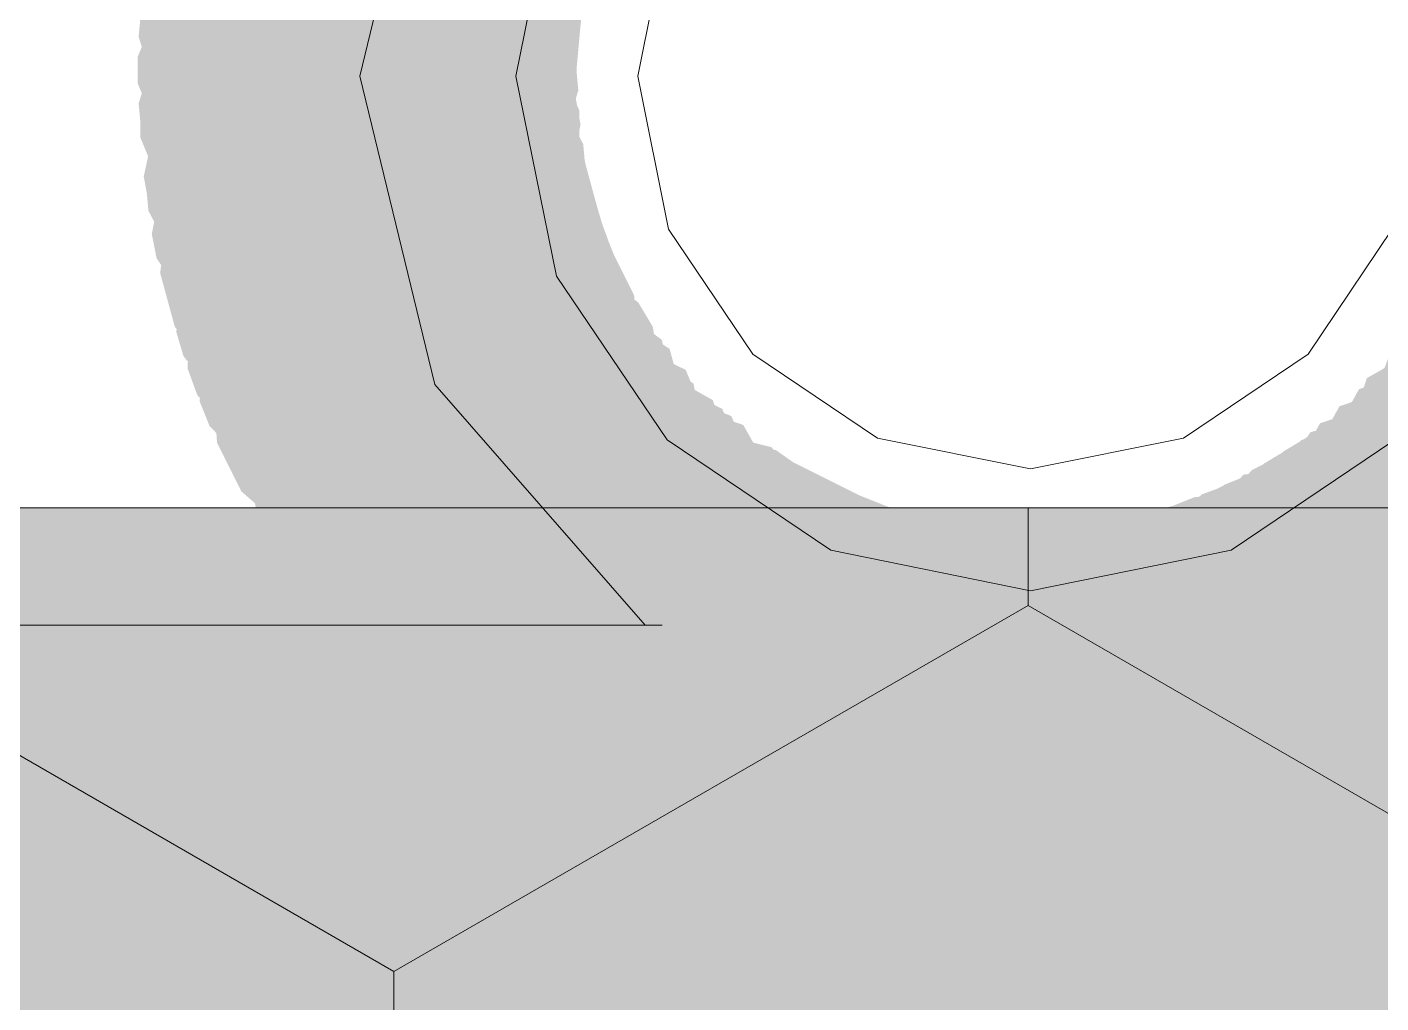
# Model space of a CAD drawing. Header units: millimetres. Extents: x -546 to 1681, y -650 to 1730.
# Drawn here: x 552.889 to 553.445, y 442.259 to 442.659 of the extents above; entities that cross this region are included whole.
import ezdxf

# ---------------------------------------------------------------- set-up
doc = ezdxf.new("R2010")
doc.units = ezdxf.units.MM

msp = doc.modelspace()

# ---------------------------------------------------------------- hatches: boundary and pattern name
at = {"true_color": 0x646464}
h = msp.add_hatch(color=251, dxfattribs=at)
h.dxf.hatch_style = 2
h.paths.add_polyline_path([(552.95828, 442.76687), (552.95922, 442.69804), (553.00842, 442.64988), (553.07726, 442.65082), (553.12541, 442.70002), (553.12941, 442.71002), (553.12847, 442.77886), (553.07927, 442.82701), (553.01044, 442.82607), (552.96228, 442.77687)])
h = msp.add_hatch(color=251, dxfattribs=at)
h.dxf.hatch_style = 2
h.paths.add_polyline_path([(552.95326, 442.7532), (552.95639, 442.68443), (553.00709, 442.63787), (553.07586, 442.64099), (553.12243, 442.69169), (553.12643, 442.70269), (553.1233, 442.77146), (553.0726, 442.81803), (553.00383, 442.81491), (552.95726, 442.7642)])
h = msp.add_hatch(color=251, dxfattribs=at)
h.dxf.hatch_style = 2
h.paths.add_polyline_path([(552.94864, 442.73831), (552.9557, 442.66983), (553.00898, 442.62624), (553.07746, 442.6333), (553.12105, 442.68659), (553.12405, 442.69659), (553.11699, 442.76506), (553.06371, 442.80865), (552.99523, 442.80159), (552.95164, 442.74831)])
h = msp.add_hatch(color=251, dxfattribs=at)
h.dxf.hatch_style = 2
h.paths.add_polyline_path([(552.94502, 442.72513), (552.9538, 442.65685), (553.00816, 442.61462), (553.07644, 442.6234), (553.11867, 442.67777), (553.12167, 442.68877), (553.11289, 442.75705), (553.05853, 442.79928), (552.99025, 442.79049), (552.94802, 442.73613)])
h = msp.add_hatch(color=251, dxfattribs=at)
h.dxf.hatch_style = 2
h.paths.add_polyline_path([(552.9413, 442.70655), (552.95594, 442.63928), (553.01374, 442.6019), (553.08101, 442.61654), (553.11839, 442.67435), (553.12039, 442.68535), (553.10575, 442.75261), (553.04795, 442.78999), (552.98068, 442.77535), (552.9433, 442.71755)])
h = msp.add_hatch(color=251, dxfattribs=at)
h.dxf.hatch_style = 2
h.paths.add_polyline_path([(552.9393, 442.69555), (552.95394, 442.62828), (553.01175, 442.5909), (553.07901, 442.60554), (553.11639, 442.66335), (553.11839, 442.67435), (553.10375, 442.74161), (553.04594, 442.779), (552.97868, 442.76436), (552.9413, 442.70655)])
h = msp.add_hatch(color=251, dxfattribs=at)
h.dxf.hatch_style = 2
h.paths.add_polyline_path([(552.93721, 442.6766), (552.95779, 442.6109), (553.0187, 442.57882), (553.08439, 442.59939), (553.11648, 442.6603), (553.11748, 442.6713), (553.0969, 442.73699), (553.03599, 442.76908), (552.9703, 442.7485), (552.93821, 442.68759)])
h = msp.add_hatch(color=251, dxfattribs=at)
h.dxf.hatch_style = 2
h.paths.add_polyline_path([(552.93621, 442.66559), (552.95679, 442.5999), (553.0177, 442.56782), (553.08339, 442.58839), (553.11547, 442.6493), (553.11648, 442.6603), (553.0959, 442.72599), (553.03499, 442.75808), (552.9693, 442.7375), (552.93721, 442.6766)])
h = msp.add_hatch(color=251, dxfattribs=at)
h.dxf.hatch_style = 2
h.paths.add_polyline_path([(552.93521, 442.65459), (552.95579, 442.5889), (553.0167, 442.55682), (553.08239, 442.57739), (553.11447, 442.6383), (553.11547, 442.6493), (553.0949, 442.71499), (553.03399, 442.74708), (552.9683, 442.7265), (552.93621, 442.66559)])
h = msp.add_hatch(color=251, dxfattribs=at)
h.dxf.hatch_style = 2
h.paths.add_polyline_path([(552.93484, 442.63545), (552.96128, 442.57188), (553.02485, 442.54545), (553.08841, 442.57188), (553.11484, 442.63545), (553.11484, 442.64645), (553.08841, 442.71001), (553.02485, 442.73645), (552.96128, 442.71001), (552.93484, 442.64645)])
h = msp.add_hatch(color=251, dxfattribs=at)
h.dxf.hatch_style = 2
h.paths.add_polyline_path([(552.93621, 442.6163), (552.9683, 442.55539), (553.03399, 442.53482), (553.0949, 442.5669), (553.11547, 442.63259), (553.11447, 442.6436), (553.08239, 442.7045), (553.0167, 442.72508), (552.95579, 442.69299), (552.93521, 442.6273)])
h = msp.add_hatch(color=251, dxfattribs=at)
h.dxf.hatch_style = 2
h.paths.add_polyline_path([(552.93584, 442.61345), (552.96228, 442.54988), (553.02585, 442.52345), (553.08941, 442.54988), (553.11585, 442.61345), (553.11585, 442.62445), (553.08941, 442.68801), (553.02585, 442.71445), (552.96228, 442.68801), (552.93584, 442.62445)])
h = msp.add_hatch(color=251, dxfattribs=at)
h.dxf.hatch_style = 2
h.paths.add_polyline_path([(552.9393, 442.58635), (552.97668, 442.52854), (553.04395, 442.5139), (553.10175, 442.55128), (553.11639, 442.61855), (553.11439, 442.62955), (553.07701, 442.68736), (553.00974, 442.702), (552.95194, 442.66461), (552.9373, 442.59735)])
h = msp.add_hatch(color=251, dxfattribs=at)
h.dxf.hatch_style = 2
h.paths.add_polyline_path([(552.93921, 442.5833), (552.9713, 442.52239), (553.03699, 442.50182), (553.0979, 442.5339), (553.11847, 442.5996), (553.11748, 442.61059), (553.08539, 442.6715), (553.0197, 442.69208), (552.95879, 442.65999), (552.93821, 442.5943)])
h = msp.add_hatch(color=251, dxfattribs=at)
h.dxf.hatch_style = 2
h.paths.add_polyline_path([(552.94259, 442.5638), (552.98098, 442.50665), (553.0485, 442.49319), (553.10564, 442.53158), (553.1191, 442.5991), (553.1171, 442.6091), (553.07871, 442.66624), (553.01119, 442.6797), (552.95405, 442.64131), (552.94059, 442.5738)])
h = msp.add_hatch(color=251, dxfattribs=at)
h.dxf.hatch_style = 2
h.paths.add_polyline_path([(552.94702, 442.54677), (552.98925, 442.4924), (553.05753, 442.48362), (553.11189, 442.52585), (553.12067, 442.59413), (553.11767, 442.60513), (553.07544, 442.65949), (553.00716, 442.66828), (552.9528, 442.62604), (552.94402, 442.55777)])
h = msp.add_hatch(color=251, dxfattribs=at)
h.dxf.hatch_style = 2
h.paths.add_polyline_path([(552.95002, 442.53577), (552.99225, 442.4814), (553.06053, 442.47262), (553.11489, 442.51485), (553.12367, 442.58313), (553.12067, 442.59413), (553.07844, 442.64849), (553.01016, 442.65728), (552.9558, 442.61505), (552.94702, 442.54677)])
h = msp.add_hatch(color=251, dxfattribs=at)
h.dxf.hatch_style = 2
h.paths.add_polyline_path([(552.95364, 442.52359), (552.99723, 442.4703), (553.06571, 442.46324), (553.11899, 442.50683), (553.12605, 442.57531), (553.12305, 442.58531), (553.07946, 442.63859), (553.01098, 442.64565), (552.9577, 442.60206), (552.95064, 442.53359)])
h = msp.add_hatch(color=251, dxfattribs=at)
h.dxf.hatch_style = 2
h.paths.add_polyline_path([(552.95926, 442.50769), (553.00583, 442.45699), (553.0746, 442.45387), (553.1253, 442.50043), (553.12843, 442.5692), (553.12443, 442.5802), (553.07786, 442.6309), (553.00909, 442.63403), (552.95839, 442.58746), (552.95526, 442.51869)])
h = msp.add_hatch(color=251, dxfattribs=at)
h.dxf.hatch_style = 2
h.paths.add_polyline_path([(552.96428, 442.49502), (553.01243, 442.44582), (553.08127, 442.44488), (553.13047, 442.49304), (553.13141, 442.56187), (553.12741, 442.57187), (553.07925, 442.62107), (553.01042, 442.62201), (552.96122, 442.57386), (552.96028, 442.50502)])
h = msp.add_hatch(color=251, dxfattribs=at)
h.dxf.hatch_style = 2
h.paths.add_polyline_path([(552.97235, 442.4782), (553.02442, 442.43317), (553.09309, 442.43795), (553.13812, 442.49002), (553.13334, 442.5587), (553.12834, 442.5687), (553.07627, 442.61372), (553.0076, 442.60895), (552.96257, 442.55687), (552.96735, 442.4882)])
h = msp.add_hatch(color=251, dxfattribs=at)
h.dxf.hatch_style = 2
h.paths.add_polyline_path([(552.97735, 442.4682), (553.02942, 442.42317), (553.09809, 442.42795), (553.14312, 442.48002), (553.13834, 442.5487), (553.13334, 442.5587), (553.08127, 442.60372), (553.0126, 442.59895), (552.96757, 442.54687), (552.97235, 442.4782)])
h = msp.add_hatch(color=251, dxfattribs=at)
h.dxf.hatch_style = 2
h.paths.add_polyline_path([(552.98417, 442.45574), (553.03815, 442.41301), (553.10655, 442.42077), (553.14928, 442.47475), (553.14152, 442.54316), (553.08254, 442.59488), (553.01414, 442.58712), (552.97141, 442.53314)])
h = msp.add_hatch(color=251, dxfattribs=at)
h.dxf.hatch_style = 2
h.paths.add_polyline_path([(552.99167, 442.44314), (553.04704, 442.40224), (553.11515, 442.41227), (553.15605, 442.46765), (553.14602, 442.53575), (553.14002, 442.54575), (553.08465, 442.58665), (553.01654, 442.57662), (552.97564, 442.52125), (552.98567, 442.45314)])
h = msp.add_hatch(color=251, dxfattribs=at)
h.dxf.hatch_style = 2
h.paths.add_polyline_path([(553.61073, 442.44452), (553.62399, 442.51208), (553.58577, 442.56933), (553.51822, 442.58259), (553.46096, 442.54437), (553.4417, 442.46782), (553.47992, 442.41056), (553.54747, 442.3973)])
h = msp.add_hatch(color=251, dxfattribs=at)
h.dxf.hatch_style = 2
h.paths.add_polyline_path([(552.99996, 442.43052), (553.05722, 442.3923), (553.12477, 442.40556), (553.16299, 442.46282), (553.14973, 442.53037), (553.08647, 442.57759), (553.01892, 442.56433), (552.9807, 442.50708)])
h = msp.add_hatch(color=251, dxfattribs=at)
h.dxf.hatch_style = 2
h.paths.add_polyline_path([(553.60473, 442.43552), (553.61799, 442.50308), (553.57977, 442.56033), (553.51222, 442.57359), (553.45496, 442.53537), (553.4357, 442.45882), (553.47392, 442.40156), (553.54147, 442.3883)])
h = msp.add_hatch(color=251, dxfattribs=at)
h.dxf.hatch_style = 2
h.paths.add_polyline_path([(553.0108, 442.41619), (553.0707, 442.38225), (553.1371, 442.4004), (553.17104, 442.4603), (553.15289, 442.5267), (553.086, 442.56964), (553.01959, 442.55149), (552.98565, 442.4916)])
h = msp.add_hatch(color=251, dxfattribs=at)
h.dxf.hatch_style = 2
h.paths.add_polyline_path([(553.59489, 442.42119), (553.61304, 442.4876), (553.5791, 442.54749), (553.5127, 442.56564), (553.4528, 442.5317), (553.42765, 442.4563), (553.46159, 442.39641), (553.528, 442.37825)])
h = msp.add_hatch(color=251, dxfattribs=at)
h.dxf.hatch_style = 2
h.paths.add_polyline_path([(553.01296, 442.41252), (553.07022, 442.3743), (553.13777, 442.38756), (553.17599, 442.44482), (553.16273, 442.51237), (553.09947, 442.55959), (553.03192, 442.54633), (552.9937, 442.48908)])
h = msp.add_hatch(color=251, dxfattribs=at)
h.dxf.hatch_style = 2
h.paths.add_polyline_path([(553.58458, 442.40818), (553.60654, 442.47343), (553.57611, 442.53518), (553.51087, 442.55714), (553.44911, 442.52671), (553.42015, 442.45347), (553.45058, 442.39171), (553.51582, 442.36975)])
h = msp.add_hatch(color=251, dxfattribs=at)
h.dxf.hatch_style = 2
h.paths.add_polyline_path([(553.0322, 442.39081), (553.09585, 442.36456), (553.15949, 442.39081), (553.18574, 442.45445), (553.15949, 442.51809), (553.08785, 442.55234), (553.02421, 442.52609), (552.99795, 442.46245)])
h = msp.add_hatch(color=251, dxfattribs=at)
h.dxf.hatch_style = 2
h.paths.add_polyline_path([(553.58089, 442.40419), (553.59904, 442.4706), (553.5651, 442.53049), (553.4987, 442.54864), (553.4388, 442.5147), (553.41365, 442.4393), (553.44759, 442.37941), (553.514, 442.36125)])
h = msp.add_hatch(color=251, dxfattribs=at)
h.dxf.hatch_style = 2
h.paths.add_polyline_path([(553.03511, 442.38718), (553.09687, 442.35676), (553.16211, 442.37871), (553.19254, 442.44047), (553.17058, 442.50571), (553.10182, 442.54414), (553.03658, 442.52218), (553.00615, 442.46043)])
h = msp.add_hatch(color=251, dxfattribs=at)
h.dxf.hatch_style = 2
h.paths.add_polyline_path([(553.56648, 442.38681), (553.59274, 442.45045), (553.56648, 442.51409), (553.50285, 442.54034), (553.43921, 442.51409), (553.40495, 442.44245), (553.43121, 442.37881), (553.49485, 442.35256)])
h = msp.add_hatch(color=251, dxfattribs=at)
h.dxf.hatch_style = 2
h.paths.add_polyline_path([(553.0472, 442.37481), (553.11085, 442.34856), (553.17449, 442.37481), (553.20074, 442.43845), (553.17449, 442.50209), (553.10285, 442.53634), (553.03921, 442.51009), (553.01295, 442.44645)])
h = msp.add_hatch(color=251, dxfattribs=at)
h.dxf.hatch_style = 2
h.paths.add_polyline_path([(553.55411, 442.37471), (553.58454, 442.43647), (553.56258, 442.50171), (553.50082, 442.53214), (553.43558, 442.51018), (553.39715, 442.44143), (553.41911, 442.37618), (553.48087, 442.34575)])
h = msp.add_hatch(color=251, dxfattribs=at)
h.dxf.hatch_style = 2
h.paths.add_polyline_path([(553.05958, 442.36372), (553.12482, 442.34175), (553.18658, 442.37218), (553.20854, 442.43743), (553.17811, 442.49918), (553.10487, 442.52814), (553.04311, 442.49771), (553.02115, 442.43247)])
h = msp.add_hatch(color=251, dxfattribs=at)
h.dxf.hatch_style = 2
h.paths.add_polyline_path([(553.54611, 442.36771), (553.57654, 442.42947), (553.55458, 442.49471), (553.49283, 442.52514), (553.42758, 442.50318), (553.38915, 442.43443), (553.41111, 442.36918), (553.47287, 442.33875)])
h = msp.add_hatch(color=251, dxfattribs=at)
h.dxf.hatch_style = 2
h.paths.add_polyline_path([(553.07259, 442.35341), (553.139, 442.33525), (553.19889, 442.36919), (553.21704, 442.4356), (553.1831, 442.49549), (553.1077, 442.52064), (553.0478, 442.4867), (553.02965, 442.4203)])
h = msp.add_hatch(color=251, dxfattribs=at)
h.dxf.hatch_style = 2
h.paths.add_polyline_path([(553.53811, 442.36072), (553.56854, 442.42247), (553.54658, 442.48771), (553.48483, 442.51814), (553.41958, 442.49618), (553.38115, 442.42743), (553.40311, 442.36218), (553.46487, 442.33175)])
h = msp.add_hatch(color=251, dxfattribs=at)
h.dxf.hatch_style = 2
h.paths.add_polyline_path([(553.07658, 442.34972), (553.14183, 442.32776), (553.20358, 442.35818), (553.22554, 442.42343), (553.19511, 442.48518), (553.12187, 442.51414), (553.06011, 442.48371), (553.03815, 442.41847)])
h = msp.add_hatch(color=251, dxfattribs=at)
h.dxf.hatch_style = 2
h.paths.add_polyline_path([(553.5261, 442.35041), (553.56004, 442.4103), (553.54189, 442.4767), (553.48199, 442.51064), (553.41559, 442.49249), (553.37265, 442.4256), (553.3908, 442.35919), (553.4507, 442.32525)])
h = msp.add_hatch(color=251, dxfattribs=at)
h.dxf.hatch_style = 2
h.paths.add_polyline_path([(553.09492, 442.33656), (553.16247, 442.3233), (553.21973, 442.36152), (553.23299, 442.42908), (553.19477, 442.48633), (553.11822, 442.50559), (553.06096, 442.46737), (553.0477, 442.39982)])
h = msp.add_hatch(color=251, dxfattribs=at)
h.dxf.hatch_style = 2
h.paths.add_polyline_path([(553.09492, 442.33656), (553.16247, 442.3233), (553.21973, 442.36152), (553.23299, 442.42908), (553.19477, 442.48633), (553.12422, 442.50159), (553.06696, 442.46337), (553.0537, 442.39582)])
h = msp.add_hatch(color=251, dxfattribs=at)
h.dxf.hatch_style = 2
h.paths.add_polyline_path([(553.51177, 442.33956), (553.54999, 442.39682), (553.53673, 442.46437), (553.47947, 442.50259), (553.41192, 442.48933), (553.3647, 442.42608), (553.37796, 442.35852), (553.43522, 442.3203)])
h = msp.add_hatch(color=251, dxfattribs=at)
h.dxf.hatch_style = 2
h.paths.add_polyline_path([(553.10323, 442.33072), (553.17047, 442.31592), (553.22858, 442.35284), (553.24337, 442.42007), (553.20646, 442.47818), (553.19646, 442.48518), (553.12922, 442.49997), (553.07111, 442.46306), (553.05632, 442.39583), (553.09323, 442.33772)])
h = msp.add_hatch(color=251, dxfattribs=at)
h.dxf.hatch_style = 2
h.paths.add_polyline_path([(553.10323, 442.33072), (553.17047, 442.31592), (553.22858, 442.35284), (553.24337, 442.42007), (553.20646, 442.47818), (553.19646, 442.48518), (553.12922, 442.49997), (553.07111, 442.46306), (553.05632, 442.39583), (553.09323, 442.33772)])
h = msp.add_hatch(color=251, dxfattribs=at)
h.dxf.hatch_style = 2
h.paths.add_polyline_path([(553.50077, 442.33256), (553.53899, 442.38982), (553.52573, 442.45737), (553.46848, 442.49559), (553.40092, 442.48233), (553.3537, 442.41908), (553.36696, 442.35152), (553.42422, 442.3133)])
h = msp.add_hatch(color=251, dxfattribs=at)
h.dxf.hatch_style = 2
h.paths.add_polyline_path([(553.49915, 442.33127), (553.54005, 442.38664), (553.53002, 442.45475), (553.47465, 442.49565), (553.40654, 442.48562), (553.39654, 442.47962), (553.35564, 442.42425), (553.36567, 442.35614), (553.42104, 442.31524), (553.48915, 442.32527)])
h = msp.add_hatch(color=251, dxfattribs=at)
h.dxf.hatch_style = 2
h.paths.add_polyline_path([(553.50715, 442.33627), (553.54805, 442.39164), (553.53802, 442.45975), (553.48265, 442.50065), (553.41454, 442.49062), (553.40454, 442.48462), (553.36364, 442.42925), (553.37367, 442.36114), (553.42904, 442.32024), (553.49715, 442.33027)])
h = msp.add_hatch(color=251, dxfattribs=at)
h.dxf.hatch_style = 2
h.paths.add_polyline_path([(553.12014, 442.32077), (553.18854, 442.31301), (553.24252, 442.35574), (553.25028, 442.42414), (553.20755, 442.47812), (553.13015, 442.49088), (553.07617, 442.44815), (553.06841, 442.37975)])
h = msp.add_hatch(color=251, dxfattribs=at)
h.dxf.hatch_style = 2
h.paths.add_polyline_path([(553.12014, 442.32077), (553.18854, 442.31301), (553.24252, 442.35574), (553.25028, 442.42414), (553.20755, 442.47812), (553.13015, 442.49088), (553.07617, 442.44815), (553.06841, 442.37975)])
h = msp.add_hatch(color=251, dxfattribs=at)
h.dxf.hatch_style = 2
h.paths.add_polyline_path([(553.49277, 442.32756), (553.53099, 442.38482), (553.51773, 442.45237), (553.46047, 442.49059), (553.39292, 442.47733), (553.3457, 442.41408), (553.35896, 442.34652), (553.41622, 442.3083)])
h = msp.add_hatch(color=251, dxfattribs=at)
h.dxf.hatch_style = 2
h.paths.add_polyline_path([(553.1336, 442.31395), (553.20227, 442.30917), (553.25434, 442.3542), (553.25912, 442.42287), (553.21409, 442.47494), (553.20409, 442.47994), (553.13542, 442.48473), (553.08335, 442.4397), (553.07857, 442.37102), (553.1236, 442.31895)])
h = msp.add_hatch(color=251, dxfattribs=at)
h.dxf.hatch_style = 2
h.paths.add_polyline_path([(553.1336, 442.31395), (553.20227, 442.30917), (553.25434, 442.3542), (553.25912, 442.42287), (553.21409, 442.47494), (553.20409, 442.47994), (553.13542, 442.48473), (553.08335, 442.4397), (553.07857, 442.37102), (553.1236, 442.31895)])
h = msp.add_hatch(color=251, dxfattribs=at)
h.dxf.hatch_style = 2
h.paths.add_polyline_path([(553.48209, 442.32095), (553.52712, 442.37302), (553.52234, 442.4417), (553.47027, 442.48672), (553.4016, 442.48194), (553.3916, 442.47695), (553.34657, 442.42487), (553.35135, 442.3562), (553.40342, 442.31117), (553.47209, 442.31595)])
h = msp.add_hatch(color=251, dxfattribs=at)
h.dxf.hatch_style = 2
h.paths.add_polyline_path([(553.1436, 442.30895), (553.21227, 442.30417), (553.26434, 442.3492), (553.26912, 442.41787), (553.22409, 442.46994), (553.21409, 442.47494), (553.14542, 442.47972), (553.09335, 442.4347), (553.08857, 442.36602), (553.1336, 442.31395)])
h = msp.add_hatch(color=251, dxfattribs=at)
h.dxf.hatch_style = 2
h.paths.add_polyline_path([(553.1436, 442.30895), (553.21227, 442.30417), (553.26434, 442.3492), (553.26912, 442.41787), (553.22409, 442.46994), (553.21409, 442.47494), (553.14542, 442.47972), (553.09335, 442.4347), (553.08857, 442.36602), (553.1336, 442.31395)])
h = msp.add_hatch(color=251, dxfattribs=at)
h.dxf.hatch_style = 2
h.paths.add_polyline_path([(553.47555, 442.31777), (553.51828, 442.37175), (553.51052, 442.44016), (553.45654, 442.48288), (553.38814, 442.47512), (553.33641, 442.41614), (553.34417, 442.34774), (553.39815, 442.30501)])
h = msp.add_hatch(color=251, dxfattribs=at)
h.dxf.hatch_style = 2
h.paths.add_polyline_path([(553.4741, 442.31595), (553.51912, 442.36802), (553.51434, 442.4367), (553.46227, 442.48172), (553.3936, 442.47695), (553.3836, 442.47195), (553.33857, 442.41987), (553.34335, 442.3512), (553.39542, 442.30617), (553.4641, 442.31095)])
h = msp.add_hatch(color=251, dxfattribs=at)
h.dxf.hatch_style = 2
h.paths.add_polyline_path([(553.1536, 442.30395), (553.22227, 442.29917), (553.27434, 442.3442), (553.27912, 442.41287), (553.23409, 442.46495), (553.22409, 442.46994), (553.15542, 442.47472), (553.10335, 442.4297), (553.09857, 442.36102), (553.1436, 442.30895)])
h = msp.add_hatch(color=251, dxfattribs=at)
h.dxf.hatch_style = 2
h.paths.add_polyline_path([(553.1536, 442.30395), (553.22227, 442.29917), (553.27434, 442.3442), (553.27912, 442.41287), (553.23409, 442.46495), (553.22409, 442.46994), (553.15542, 442.47472), (553.10335, 442.4297), (553.09857, 442.36102), (553.1436, 442.30895)])
h = msp.add_hatch(color=251, dxfattribs=at)
h.dxf.hatch_style = 2
h.paths.add_polyline_path([(553.46309, 442.31095), (553.50812, 442.36302), (553.50334, 442.4317), (553.45127, 442.47672), (553.3826, 442.47195), (553.3726, 442.46695), (553.32757, 442.41487), (553.33235, 442.3462), (553.38442, 442.30117), (553.45309, 442.30595)])
h = msp.add_hatch(color=251, dxfattribs=at)
h.dxf.hatch_style = 2
h.paths.add_polyline_path([(553.45727, 442.30788), (553.50647, 442.35604), (553.50741, 442.42487), (553.45925, 442.47407), (553.39042, 442.47501), (553.38042, 442.47101), (553.33122, 442.42286), (553.33028, 442.35402), (553.37844, 442.30482), (553.44727, 442.30388)])
h = msp.add_hatch(color=251, dxfattribs=at)
h.dxf.hatch_style = 2
h.paths.add_polyline_path([(553.17042, 442.29688), (553.23925, 442.29782), (553.28741, 442.34702), (553.28647, 442.41586), (553.23727, 442.46401), (553.22727, 442.46801), (553.15844, 442.46707), (553.11028, 442.41787), (553.11122, 442.34904), (553.16042, 442.30088)])
h = msp.add_hatch(color=251, dxfattribs=at)
h.dxf.hatch_style = 2
h.paths.add_polyline_path([(553.17042, 442.29688), (553.23925, 442.29782), (553.28741, 442.34702), (553.28647, 442.41586), (553.23727, 442.46401), (553.22727, 442.46801), (553.15844, 442.46707), (553.11028, 442.41787), (553.11122, 442.34904), (553.16042, 442.30088)])
h = msp.add_hatch(color=251, dxfattribs=at)
h.dxf.hatch_style = 2
h.paths.add_polyline_path([(553.4436, 442.30187), (553.4943, 442.34843), (553.49743, 442.4172), (553.45086, 442.4679), (553.38209, 442.47103), (553.37109, 442.46703), (553.32039, 442.42046), (553.31726, 442.35169), (553.36383, 442.30099), (553.4326, 442.29787)])
h = msp.add_hatch(color=251, dxfattribs=at)
h.dxf.hatch_style = 2
h.paths.add_polyline_path([(553.4541, 442.30695), (553.49912, 442.35902), (553.49434, 442.4277), (553.44227, 442.47273), (553.3736, 442.46794), (553.3636, 442.46294), (553.31857, 442.41087), (553.32335, 442.3422), (553.37542, 442.29717), (553.44409, 442.30195)])
h = msp.add_hatch(color=251, dxfattribs=at)
h.dxf.hatch_style = 2
h.paths.add_polyline_path([(553.18042, 442.29288), (553.24925, 442.29382), (553.29741, 442.34302), (553.29647, 442.41186), (553.24727, 442.46001), (553.23727, 442.46401), (553.16844, 442.46307), (553.12028, 442.41387), (553.12122, 442.34504), (553.17042, 442.29688)])
h = msp.add_hatch(color=251, dxfattribs=at)
h.dxf.hatch_style = 2
h.paths.add_polyline_path([(553.18042, 442.29288), (553.24925, 442.29382), (553.29741, 442.34302), (553.29647, 442.41186), (553.24727, 442.46001), (553.23727, 442.46401), (553.16844, 442.46307), (553.12028, 442.41387), (553.12122, 442.34504), (553.17042, 442.29688)])
h = msp.add_hatch(color=251, dxfattribs=at)
h.dxf.hatch_style = 2
h.paths.add_polyline_path([(553.20116, 442.28662), (553.26944, 442.2954), (553.31167, 442.34977), (553.30289, 442.41805), (553.24853, 442.46028), (553.23753, 442.46328), (553.16925, 442.45449), (553.12702, 442.40013), (553.1358, 442.33185), (553.19016, 442.28962)])
h = msp.add_hatch(color=251, dxfattribs=at)
h.dxf.hatch_style = 2
h.paths.add_polyline_path([(553.20116, 442.28662), (553.26944, 442.2954), (553.31167, 442.34977), (553.30289, 442.41805), (553.24853, 442.46028), (553.23753, 442.46328), (553.16925, 442.45449), (553.12702, 442.40013), (553.1358, 442.33185), (553.19016, 442.28962)])
h = msp.add_hatch(color=251, dxfattribs=at)
h.dxf.hatch_style = 2
h.paths.add_polyline_path([(553.40653, 442.28862), (553.46089, 442.33085), (553.46967, 442.39913), (553.42744, 442.45349), (553.35916, 442.46227), (553.34816, 442.45927), (553.2938, 442.41704), (553.28502, 442.34877), (553.32725, 442.2944), (553.39553, 442.28562)])
h = msp.add_hatch(color=251, dxfattribs=at)
h.dxf.hatch_style = 2
h.paths.add_polyline_path([(553.41871, 442.29224), (553.47199, 442.33583), (553.47905, 442.40431), (553.43546, 442.45759), (553.36698, 442.46465), (553.35698, 442.46165), (553.3037, 442.41806), (553.29664, 442.34958), (553.34023, 442.2963), (553.40871, 442.28924)])
h = msp.add_hatch(color=251, dxfattribs=at)
h.dxf.hatch_style = 2
h.paths.add_polyline_path([(553.4346, 442.29787), (553.4853, 442.34443), (553.48843, 442.4132), (553.44186, 442.4639), (553.37309, 442.46703), (553.36209, 442.46303), (553.31139, 442.41646), (553.30826, 442.34769), (553.35483, 442.29699), (553.4236, 442.29386)])
h = msp.add_hatch(color=251, dxfattribs=at)
h.dxf.hatch_style = 2
h.paths.add_polyline_path([(553.43527, 442.29888), (553.48447, 442.34704), (553.48541, 442.41587), (553.43726, 442.46507), (553.36842, 442.46601), (553.35842, 442.46201), (553.30922, 442.41386), (553.30828, 442.34502), (553.35644, 442.29582), (553.42527, 442.29488)])
at = {"true_color": 0xdede87}
h = msp.add_hatch(color=41, dxfattribs=at)
h.dxf.hatch_style = 2
h.paths.add_polyline_path([(579.42288, 442.46145), (579.42288, 441.76145), (548.80184, 441.76145), (548.80184, 442.46145)])
at = {"true_color": 0x646464}
h = msp.add_hatch(color=251, dxfattribs=at)
h.dxf.hatch_style = 2
h.paths.add_polyline_path([(553.20898, 442.28424), (553.27746, 442.2913), (553.32105, 442.34458), (553.31399, 442.41306), (553.26071, 442.45665), (553.25071, 442.45965), (553.18223, 442.45259), (553.13864, 442.39931), (553.1457, 442.33083), (553.19898, 442.28724)])
h = msp.add_hatch(color=251, dxfattribs=at)
h.dxf.hatch_style = 2
h.paths.add_polyline_path([(553.20898, 442.28424), (553.27746, 442.2913), (553.32105, 442.34458), (553.31399, 442.41306), (553.26071, 442.45665), (553.25071, 442.45965), (553.18223, 442.45259), (553.13864, 442.39931), (553.1457, 442.33083), (553.19898, 442.28724)])
h = msp.add_hatch(color=251, dxfattribs=at)
h.dxf.hatch_style = 2
h.paths.add_polyline_path([(553.22975, 442.2799), (553.29701, 442.29454), (553.33439, 442.35235), (553.31975, 442.41961), (553.26194, 442.457), (553.25095, 442.459), (553.18368, 442.44435), (553.1463, 442.38655), (553.16094, 442.31928), (553.21875, 442.2819)])
h = msp.add_hatch(color=251, dxfattribs=at)
h.dxf.hatch_style = 2
h.paths.add_polyline_path([(553.22975, 442.2799), (553.29701, 442.29454), (553.33439, 442.35235), (553.31975, 442.41961), (553.26194, 442.457), (553.25095, 442.459), (553.18368, 442.44435), (553.1463, 442.38655), (553.16094, 442.31928), (553.21875, 442.2819)])
h = msp.add_hatch(color=251, dxfattribs=at)
h.dxf.hatch_style = 2
h.paths.add_polyline_path([(553.24075, 442.2779), (553.30801, 442.29254), (553.34539, 442.35035), (553.33075, 442.41761), (553.27295, 442.45499), (553.26194, 442.457), (553.19468, 442.44235), (553.1573, 442.38455), (553.17194, 442.31728), (553.22975, 442.2799)])
h = msp.add_hatch(color=251, dxfattribs=at)
h.dxf.hatch_style = 2
h.paths.add_polyline_path([(553.24075, 442.2779), (553.30801, 442.29254), (553.34539, 442.35035), (553.33075, 442.41761), (553.27295, 442.45499), (553.26194, 442.457), (553.19468, 442.44235), (553.1573, 442.38455), (553.17194, 442.31728), (553.22975, 442.2799)])
h = msp.add_hatch(color=251, dxfattribs=at)
h.dxf.hatch_style = 2
h.paths.add_polyline_path([(553.37595, 442.2809), (553.43375, 442.31828), (553.44839, 442.38555), (553.41101, 442.44335), (553.34375, 442.45799), (553.33275, 442.45599), (553.27494, 442.41861), (553.2603, 442.35135), (553.29768, 442.29354), (553.36495, 442.2789)])
h = msp.add_hatch(color=251, dxfattribs=at)
h.dxf.hatch_style = 2
h.paths.add_polyline_path([(553.37794, 442.2809), (553.43575, 442.31828), (553.45039, 442.38555), (553.41301, 442.44335), (553.34575, 442.45799), (553.33475, 442.45599), (553.27694, 442.41861), (553.2623, 442.35135), (553.29968, 442.29354), (553.36694, 442.2789)])
h = msp.add_hatch(color=251, dxfattribs=at)
h.dxf.hatch_style = 2
h.paths.add_polyline_path([(553.38694, 442.2829), (553.44475, 442.32028), (553.45939, 442.38755), (553.42201, 442.44535), (553.35475, 442.45999), (553.34375, 442.45799), (553.28594, 442.42061), (553.2713, 442.35335), (553.30868, 442.29554), (553.37595, 442.2809)])
h = msp.add_hatch(color=251, dxfattribs=at)
h.dxf.hatch_style = 2
h.paths.add_polyline_path([(553.39771, 442.28624), (553.45099, 442.32983), (553.45805, 442.39831), (553.41446, 442.45159), (553.34598, 442.45865), (553.33598, 442.45565), (553.2827, 442.41206), (553.27564, 442.34359), (553.31923, 442.2903), (553.38771, 442.28324)])
h = msp.add_hatch(color=251, dxfattribs=at)
h.dxf.hatch_style = 2
h.paths.add_polyline_path([(553.40553, 442.28762), (553.45989, 442.32985), (553.46867, 442.39813), (553.42644, 442.45249), (553.35816, 442.46128), (553.34717, 442.45828), (553.2928, 442.41604), (553.28402, 442.34777), (553.32625, 442.2934), (553.39453, 442.28462)])
h = msp.add_hatch(color=251, dxfattribs=at)
h.dxf.hatch_style = 2
h.paths.add_polyline_path([(553.42527, 442.29488), (553.47447, 442.34304), (553.47541, 442.41187), (553.42725, 442.46107), (553.35842, 442.46201), (553.34842, 442.45801), (553.29922, 442.40986), (553.29828, 442.34102), (553.34644, 442.29182), (553.41527, 442.29088)])
h = msp.add_hatch(color=251, dxfattribs=at)
h.dxf.hatch_style = 2
h.paths.add_polyline_path([(553.25175, 442.2759), (553.31901, 442.29054), (553.35639, 442.34835), (553.34175, 442.41561), (553.28395, 442.45299), (553.27295, 442.45499), (553.20568, 442.44035), (553.1683, 442.38255), (553.18294, 442.31528), (553.24075, 442.2779)])
h = msp.add_hatch(color=251, dxfattribs=at)
h.dxf.hatch_style = 2
h.paths.add_polyline_path([(553.25175, 442.2759), (553.31901, 442.29054), (553.35639, 442.34835), (553.34175, 442.41561), (553.28395, 442.45299), (553.27295, 442.45499), (553.20568, 442.44035), (553.1683, 442.38255), (553.18294, 442.31528), (553.24075, 442.2779)])
h = msp.add_hatch(color=251, dxfattribs=at)
h.dxf.hatch_style = 2
h.paths.add_polyline_path([(553.2707, 442.27382), (553.33639, 442.29439), (553.36848, 442.3553), (553.3479, 442.42099), (553.28699, 442.45308), (553.27599, 442.45408), (553.2103, 442.4335), (553.17822, 442.37259), (553.19879, 442.3069), (553.2597, 442.27482)])
h = msp.add_hatch(color=251, dxfattribs=at)
h.dxf.hatch_style = 2
h.paths.add_polyline_path([(553.2707, 442.27382), (553.33639, 442.29439), (553.36848, 442.3553), (553.3479, 442.42099), (553.28699, 442.45308), (553.27599, 442.45408), (553.2103, 442.4335), (553.17822, 442.37259), (553.19879, 442.3069), (553.2597, 442.27482)])
h = msp.add_hatch(color=251, dxfattribs=at)
h.dxf.hatch_style = 2
h.paths.add_polyline_path([(553.28985, 442.27345), (553.35341, 442.29988), (553.37985, 442.36345), (553.35341, 442.42701), (553.28985, 442.45345), (553.27885, 442.45345), (553.21528, 442.42701), (553.18885, 442.36345), (553.21528, 442.29988), (553.27885, 442.27345)])
h = msp.add_hatch(color=251, dxfattribs=at)
h.dxf.hatch_style = 2
h.paths.add_polyline_path([(553.28985, 442.27345), (553.35341, 442.29988), (553.37985, 442.36345), (553.35341, 442.42701), (553.28985, 442.45345), (553.27885, 442.45345), (553.21528, 442.42701), (553.18885, 442.36345), (553.21528, 442.29988), (553.27885, 442.27345)])
h = msp.add_hatch(color=251, dxfattribs=at)
h.dxf.hatch_style = 2
h.paths.add_polyline_path([(553.2927, 442.27282), (553.35839, 442.29339), (553.39048, 442.3543), (553.3699, 442.41999), (553.30899, 442.45208), (553.29799, 442.45308), (553.2323, 442.4325), (553.20021, 442.3716), (553.22079, 442.3059), (553.2817, 442.27382)])
h = msp.add_hatch(color=251, dxfattribs=at)
h.dxf.hatch_style = 2
h.paths.add_polyline_path([(553.2927, 442.27282), (553.35839, 442.29339), (553.39048, 442.3543), (553.3699, 442.41999), (553.30899, 442.45208), (553.29799, 442.45308), (553.2323, 442.4325), (553.20021, 442.3716), (553.22079, 442.3059), (553.2817, 442.27382)])
h = msp.add_hatch(color=251, dxfattribs=at)
h.dxf.hatch_style = 2
h.paths.add_polyline_path([(553.30684, 442.27245), (553.37041, 442.29888), (553.39684, 442.36245), (553.37041, 442.42601), (553.30684, 442.45245), (553.23728, 442.42601), (553.21084, 442.36245), (553.23728, 442.29888)])
h = msp.add_hatch(color=251, dxfattribs=at)
h.dxf.hatch_style = 2
h.paths.add_polyline_path([(553.30584, 442.27245), (553.36941, 442.29888), (553.39585, 442.36245), (553.36941, 442.42601), (553.30584, 442.45245), (553.23728, 442.42601), (553.21084, 442.36245), (553.23728, 442.29888)])
h = msp.add_hatch(color=251, dxfattribs=at)
h.dxf.hatch_style = 2
h.paths.add_polyline_path([(553.32499, 442.27382), (553.3859, 442.3059), (553.40648, 442.3716), (553.37439, 442.4325), (553.3087, 442.45308), (553.2977, 442.45208), (553.23679, 442.41999), (553.21622, 442.3543), (553.2483, 442.29339), (553.31399, 442.27282)])
h = msp.add_hatch(color=251, dxfattribs=at)
h.dxf.hatch_style = 2
h.paths.add_polyline_path([(553.32599, 442.27382), (553.3869, 442.3059), (553.40748, 442.3716), (553.37539, 442.4325), (553.3097, 442.45308), (553.2987, 442.45208), (553.23779, 442.41999), (553.21722, 442.3543), (553.2493, 442.29339), (553.31499, 442.27282)])
h = msp.add_hatch(color=251, dxfattribs=at)
h.dxf.hatch_style = 2
h.paths.add_polyline_path([(553.33599, 442.27482), (553.3969, 442.3069), (553.41748, 442.37259), (553.38539, 442.4335), (553.3197, 442.45408), (553.3087, 442.45308), (553.24779, 442.42099), (553.22722, 442.3553), (553.2593, 442.29439), (553.32499, 442.27382)])
h = msp.add_hatch(color=251, dxfattribs=at)
h.dxf.hatch_style = 2
h.paths.add_polyline_path([(553.33699, 442.27482), (553.3979, 442.3069), (553.41848, 442.37259), (553.38639, 442.4335), (553.3207, 442.45408), (553.3097, 442.45308), (553.24879, 442.42099), (553.22821, 442.3553), (553.2603, 442.29439), (553.32599, 442.27382)])
h = msp.add_hatch(color=251, dxfattribs=at)
h.dxf.hatch_style = 2
h.paths.add_polyline_path([(553.34699, 442.27582), (553.4079, 442.3079), (553.42848, 442.3736), (553.39639, 442.4345), (553.3307, 442.45508), (553.3197, 442.45408), (553.25879, 442.42199), (553.23821, 442.3563), (553.2703, 442.29539), (553.33599, 442.27482)])
h = msp.add_hatch(color=251, dxfattribs=at)
h.dxf.hatch_style = 2
h.paths.add_polyline_path([(553.34799, 442.27582), (553.4089, 442.3079), (553.42948, 442.3736), (553.39739, 442.4345), (553.3317, 442.45508), (553.3207, 442.45408), (553.25979, 442.42199), (553.23921, 442.3563), (553.2713, 442.29539), (553.33699, 442.27482)])
h = msp.add_hatch(color=251, dxfattribs=at)
h.dxf.hatch_style = 2
h.paths.add_polyline_path([(553.3665, 442.27919), (553.42364, 442.31758), (553.4371, 442.3851), (553.39871, 442.44224), (553.33119, 442.4557), (553.32119, 442.4537), (553.26405, 442.41531), (553.25059, 442.3478), (553.28898, 442.29065), (553.3565, 442.27719)])
h = msp.add_hatch(color=251, dxfattribs=at)
h.dxf.hatch_style = 2
h.paths.add_polyline_path([(553.36694, 442.2789), (553.42475, 442.31628), (553.43939, 442.38355), (553.40201, 442.44135), (553.33475, 442.45599), (553.32375, 442.454), (553.26594, 442.41661), (553.2513, 442.34935), (553.28868, 442.29154), (553.35595, 442.2769)])

# ---------------------------------------------------------------- linework, layer by layer
at = {"color": 251, "lineweight": 0, "true_color": 0x646464}
for points in [[(553.14284, 442.41345), (553.0566, 442.51207), (553.02585, 442.63845), (553.0566, 442.76557), (553.14284, 442.86345)], [(553.30084, 442.42745), (553.21894, 442.4441), (553.15184, 442.48945), (553.1065, 442.55654), (553.08984, 442.63845), (553.1065, 442.72078), (553.15184, 442.78782), (553.21894, 442.83293), (553.30084, 442.84945)], [(553.30084, 442.84945), (553.38317, 442.83293), (553.45022, 442.78782), (553.49533, 442.72078), (553.51185, 442.63845), (553.49533, 442.55654), (553.45022, 442.48945), (553.38317, 442.4441), (553.30084, 442.42745)], [(553.30084, 442.47745), (553.23814, 442.49009), (553.18697, 442.52457), (553.15249, 442.57574), (553.13985, 442.63845), (553.15249, 442.70115), (553.18697, 442.75232), (553.23814, 442.78681), (553.30084, 442.79945)], [(553.30084, 442.79945), (553.36355, 442.78681), (553.41472, 442.75232), (553.44921, 442.70115), (553.46185, 442.63845), (553.44921, 442.57574), (553.41472, 442.52457), (553.36355, 442.49009), (553.30084, 442.47745)], [(550.87584, 442.41345), (553.14985, 442.41345)]]:
    msp.add_lwpolyline(points, dxfattribs=at)
at = {"color": 7, "lineweight": 0}
for points in [[(579.42288, 442.46145), (548.80184, 442.46145)], [(553.29985, 442.42145), (553.29985, 442.46145)], [(553.03985, 442.27145), (552.77985, 442.42145)], [(553.29985, 442.42145), (553.03985, 442.27145)], [(553.55985, 442.27145), (553.29985, 442.42145)], [(553.03985, 441.97145), (553.03985, 442.27145)]]:
    msp.add_lwpolyline(points, dxfattribs=at)

doc.saveas('drawing.dxf')
